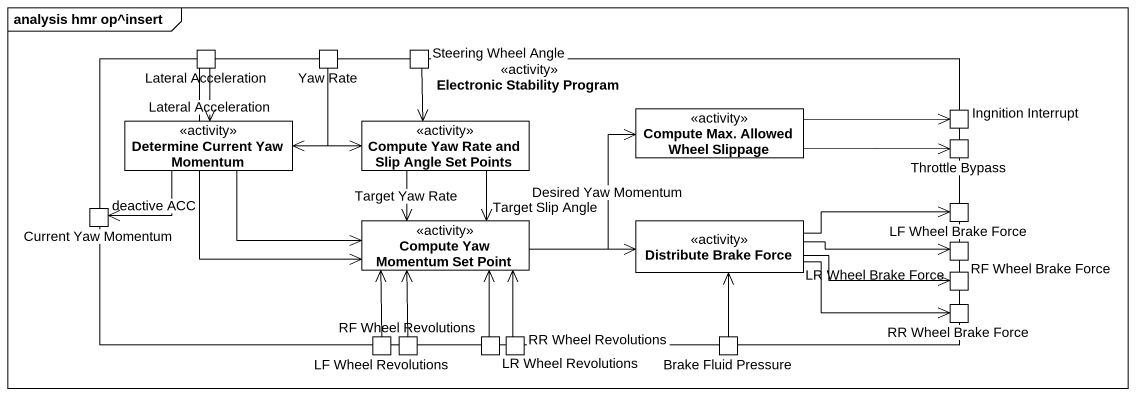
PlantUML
@startuml
mainframe analysis hmr op^insert
allowmixing
hide circle
hide empty members
rectangle "Electronic Stability Program" as Electronic_Stability_Program <<activity>> {
  port "Lateral Acceleration" as Lateral_Acceleration
  port "Yaw Rate" as Yaw_Rate
  port "Steering Wheel Angle" as Steering_Wheel_Angle
  class "Determine Current Yaw Momentum" as Determine_Current_Yaw <<activity>>
  class "Compute Yaw Rate and Slip Angle Set Points" as Compute_Yaw_Rate_and_Slip <<activity>>
  class "Compute Max. Allowed Wheel Slippage" as Compute_Max_Allowed_Wheel <<activity>>
  port "Throttle Bypass" as Throttle_Bypass
  port "Ingnition Interrupt" as Ingnition_Interrupt
  port "Current Yaw Momentum" as Current_Yaw_Momentum
  port "LF Wheel Brake Force" as LF_Wheel_Brake_Force
  class "Compute Yaw Momentum Set Point" as Compute_Yaw_Momentum_Set <<activity>>
  class "Distribute Brake Force" as Distribute_Brake_Force <<activity>>
  port "RF Wheel Brake Force" as RF_Wheel_Brake_Force
  port "RR Wheel Brake Force" as RR_Wheel_Brake_Force
  port "LR Wheel Brake Force" as LR_Wheel_Brake_Force
  port "LF Wheel Revolutions" as LF_Wheel_Revolutions
  port "RF Wheel Revolutions" as RF_Wheel_Revolutions
  port "LR Wheel Revolutions" as LR_Wheel_Revolutions
  port "RR Wheel Revolutions" as RR_Wheel_Revolutions
  port "Brake Fluid Pressure" as Brake_Fluid_Pressure
}
Lateral_Acceleration --> Determine_Current_Yaw : Lateral Acceleration
Lateral_Acceleration --> Compute_Yaw_Momentum_Set
Yaw_Rate --> Determine_Current_Yaw
Yaw_Rate --> Compute_Yaw_Rate_and_Slip
Steering_Wheel_Angle --> Compute_Yaw_Rate_and_Slip
Determine_Current_Yaw --> Current_Yaw_Momentum : deactive ACC
Determine_Current_Yaw -right-> Compute_Yaw_Momentum_Set
Compute_Yaw_Rate_and_Slip --> Compute_Yaw_Momentum_Set : Target Yaw Rate
Compute_Yaw_Rate_and_Slip --> Compute_Yaw_Momentum_Set : Target Slip Angle
Compute_Max_Allowed_Wheel -right-> Throttle_Bypass
Compute_Max_Allowed_Wheel -right-> Ingnition_Interrupt
Compute_Yaw_Momentum_Set -right-> Compute_Max_Allowed_Wheel : Desired Yaw Momentum
Compute_Yaw_Momentum_Set -right-> Distribute_Brake_Force
Distribute_Brake_Force -right-> LF_Wheel_Brake_Force
Distribute_Brake_Force -right-> RF_Wheel_Brake_Force
Distribute_Brake_Force -right-> RR_Wheel_Brake_Force
Distribute_Brake_Force -right-> LR_Wheel_Brake_Force
LF_Wheel_Revolutions -up-> Compute_Yaw_Momentum_Set
RF_Wheel_Revolutions -up-> Compute_Yaw_Momentum_Set
LR_Wheel_Revolutions -up-> Compute_Yaw_Momentum_Set
RR_Wheel_Revolutions -up-> Compute_Yaw_Momentum_Set
Brake_Fluid_Pressure -up-> Distribute_Brake_Force
@enduml
